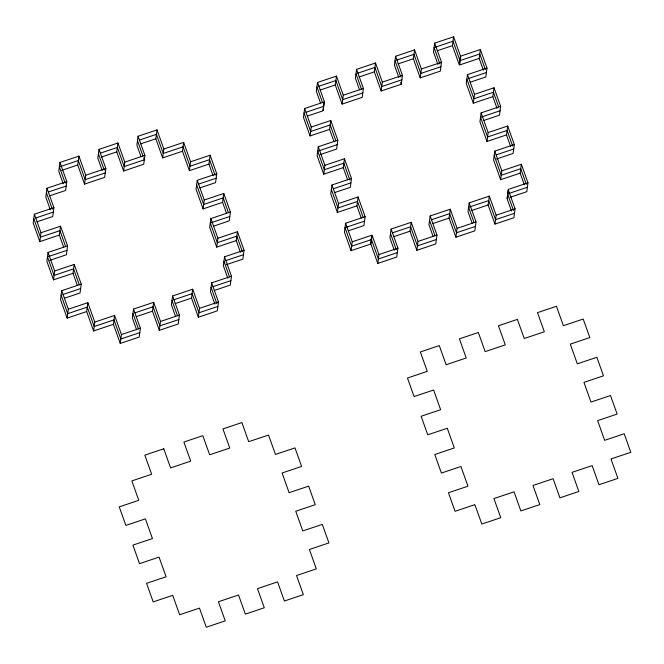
<?xml version="1.0" encoding="UTF-8"?>
<svg xmlns="http://www.w3.org/2000/svg" width="664" height="664" viewBox="0 0 664 664"><rect width="100%" height="100%" fill="white"/><g stroke="black" fill="none" stroke-linecap="round" stroke-linejoin="round"><path stroke-width="1" d="M163.842 149.018L183.662 142.362L182.475 151.243L162.655 157.891L163.842 149.018L157.011 129.895L138.07 136.253L144.901 155.376L143.714 164.249L123.604 171.005L124.79 162.124L117.96 143.001L99.019 149.358L105.85 168.482L104.663 177.354L84.552 184.111L85.739 175.23L78.908 156.106L59.967 162.464L66.798 181.587L46.978 188.236L53.908 207.641L34.387 214.198L33.2 223.079L39.823 241.621L59.353 235.073L60.532 226.192L41.01 232.74L39.823 241.621M46.978 188.236L45.791 197.117L50.298 209.733M60.532 226.192L67.57 245.887L48.04 252.436L46.862 261.317L53.485 279.868L73.007 273.311L74.194 264.43L54.672 270.987L53.485 279.868M53.908 207.641L52.73 216.522L37.109 221.768M59.967 162.464L58.781 171.345L63.221 183.77M66.798 181.587L65.611 190.46L49.568 195.847M84.552 184.111L77.721 164.987L78.908 156.106M67.57 245.887L66.383 254.768L49.792 260.338M74.194 264.43L81.232 284.126L61.702 290.683L60.515 299.564L67.147 318.106L86.669 311.557L87.855 302.676L68.326 309.225L67.147 318.106M99.019 149.358L97.832 158.239L102.273 170.665M81.232 284.126L80.045 293.007L64.425 298.252M123.604 171.005L116.773 151.882L117.96 143.001M94.786 322.082L114.606 315.433L113.419 324.314L93.599 330.962L94.786 322.082L87.855 302.676M138.07 136.253L136.892 145.134L140.984 156.604M237.438 231.703L236.251 240.584L216.73 247.132L217.916 238.251L237.438 231.703L244.061 250.253L224.54 256.802L231.47 276.207L211.65 282.864L218.481 301.979L217.294 310.86L198.353 317.218L199.54 308.337L192.709 289.222L172.598 295.97L179.429 315.093L178.242 323.966L159.302 330.323L160.489 321.442L153.658 302.327L133.547 309.075L140.378 328.199L139.191 337.071L120.25 343.429L121.437 334.548L114.606 315.433M162.655 157.891L155.832 138.776L157.011 129.895M133.547 309.075L132.36 317.956L136.46 329.427M159.302 330.323L152.471 311.2L153.658 302.327M172.598 295.97L171.412 304.851L175.512 316.321M190.593 161.775L210.123 155.218L208.936 164.099L189.406 170.648L190.593 161.775L183.662 142.362M210.123 155.218L216.746 173.769L197.216 180.317L196.038 189.198L203.068 208.894L222.598 202.337L223.776 193.456L204.255 200.013L203.068 208.894M198.353 317.218L191.522 298.094L192.709 289.222M216.746 173.769L215.559 182.642L199.939 187.887M223.776 193.456L230.408 212.007L210.878 218.564L209.691 227.437L216.73 247.132M211.65 282.864L210.463 291.745L214.904 304.17M230.408 212.007L229.221 220.888L213.601 226.133M224.54 256.802L223.353 265.683L227.86 278.299M231.47 276.207L230.283 285.088L214.24 290.475M244.061 250.253L242.875 259.126L226.283 264.695M307.349 116.084L322.97 110.838L324.156 101.957L304.627 108.514L303.448 117.387L310.071 135.937L329.593 129.389L330.78 120.508L311.258 127.056L310.071 135.937M453.612 36.777L452.433 45.658L459.256 64.773L460.442 55.9L453.612 36.777L434.671 43.135L441.502 62.25L440.315 71.131L420.204 77.887L421.391 69.006L414.56 49.883L395.619 56.241L402.45 75.364L401.263 84.237L381.153 90.993L382.339 82.112L375.509 62.989L356.568 69.346L363.399 88.47L362.212 97.342L342.101 104.099L343.288 95.218L336.457 76.094L317.517 82.452L316.33 91.333L320.43 102.804M330.78 120.508L337.818 140.204L318.288 146.752L317.101 155.633L323.733 174.175L343.255 167.627L344.442 158.746L324.912 165.303L323.733 174.175M323.161 110.448L324.347 101.575L317.517 82.452M342.101 104.099L335.27 84.975L336.457 76.094M337.818 140.204L336.631 149.076L320.031 154.646M344.442 158.746L351.472 178.442L331.95 184.999L330.763 193.871L337.387 212.422L356.917 205.865L358.095 196.992L338.574 203.541L337.387 212.422M356.568 69.346L355.381 78.227L359.481 89.698M351.472 178.442L350.293 187.323L334.673 192.56M358.095 196.992L365.134 216.68L345.604 223.237L344.425 232.118L351.048 250.66L370.57 244.111L371.757 235.23L352.235 241.787L351.048 250.66M381.153 90.993L374.322 71.87L375.509 62.989M365.134 216.68L363.947 225.561L348.326 230.806M395.619 56.241L394.441 65.122L398.873 77.547M377.799 263.417L378.986 254.536L372.155 235.421L370.968 244.302L377.799 263.417L396.74 257.059L397.927 248.187L391.096 229.063L411.207 222.316L418.038 241.43L416.851 250.311L435.791 243.954L436.978 235.081L430.147 215.958L450.258 209.21L457.089 228.325L455.902 237.206L474.843 230.848L476.03 221.967L469.199 202.852L489.31 196.104L496.141 215.219L494.954 224.1L513.894 217.742L515.081 208.861L508.25 189.746L507.064 198.627L511.504 211.052M420.204 77.887L413.373 58.764L414.56 49.883M391.096 229.063L389.909 237.944L394.35 250.369M434.671 43.135L433.492 52.016L437.925 64.441M416.851 250.311L410.02 231.196L411.207 222.316M430.147 215.958L428.961 224.839L433.061 236.309M480.362 49.534L479.184 58.415L459.654 64.964L460.841 56.083L480.362 49.534L486.994 68.077L467.464 74.634L466.277 83.515L473.316 103.21L492.837 96.653L494.024 87.772L474.494 94.329L473.316 103.21M455.902 237.206L449.071 218.082L450.258 209.21M486.994 68.077L485.807 76.958L470.187 82.203M494.024 87.772L500.648 106.323L481.126 112.872L479.939 121.753L486.969 141.449L506.499 134.9L507.686 126.019L488.156 132.568L486.969 141.449M469.199 202.852L468.012 211.733L472.112 223.204M500.648 106.323L499.461 115.204L483.84 120.441M507.686 126.019L514.309 144.561L494.78 151.118L493.601 159.999L500.631 179.687L520.161 173.138L521.34 164.257L501.818 170.814L500.631 179.687M494.954 224.1L488.123 204.977L489.31 196.104M514.309 144.561L513.123 153.442L496.523 159.011M507.254 198.237L508.441 189.356L527.971 182.808L521.34 164.257M527.971 182.808L526.784 191.688L510.184 197.258M100.322 153.16L117.37 147.441L124.201 166.564L144.312 159.808L143.623 157.899M139.374 140.054L156.422 134.335L163.253 153.459L183.073 146.802L190.004 166.207L209.525 159.659L215.103 175.279M61.627 170.391L77.721 164.987M101.625 156.97L116.773 151.882M140.677 143.856L155.832 138.776M318.82 86.254L335.868 80.535L342.699 99.658L362.81 92.91M357.871 73.148L374.919 67.429L381.75 86.552L401.861 79.796M396.923 60.042L413.971 54.324L420.802 73.447L440.913 66.69M320.123 90.063L335.27 84.975M359.174 76.958L374.322 71.87M398.226 63.844L413.373 58.764M437.277 50.738L452.433 45.658M85.739 175.23L105.85 168.482M124.79 162.124L144.901 155.376M48.273 192.045L66.209 186.028M105.261 172.914L85.15 179.67L78.319 160.547L59.378 166.905L65.18 183.156M343.288 95.218L363.399 88.47M382.339 82.112L402.45 75.364M421.391 69.006L441.502 62.25M305.988 112.299L323.567 106.398M460.243 60.524L479.773 53.975L485.351 69.587M35.748 217.983L53.319 212.082M468.825 78.418L486.397 72.517M198.577 184.102L216.149 178.209M337.221 144.636L317.699 151.193L324.322 169.743L343.844 163.186L349.878 180.068M66.981 250.328L47.451 256.877L54.075 275.427L73.604 268.87L79.298 284.814M500.058 110.763L480.529 117.312L487.567 137.008L507.089 130.459L512.666 146.072M229.81 216.447L210.289 223.004L217.319 242.692L236.849 236.143L242.426 251.764M333.311 188.775L350.882 182.882M63.063 294.467L80.635 288.566M496.141 154.903L513.72 149.002M225.901 260.587L243.472 254.686M364.544 221.12L345.014 227.677L351.638 246.219L371.168 239.671M134.867 312.868L153.069 306.768L159.891 325.883L178.832 319.525M173.918 299.763L192.12 293.654L198.951 312.777L217.883 306.419M212.945 286.665L230.873 280.648M136.195 316.67L152.471 311.2M175.246 303.564L191.522 298.094M508.823 193.473L527.374 187.248M392.416 232.857L410.618 226.756L417.44 245.871L436.381 239.513M431.467 219.751L449.669 213.65L456.492 232.765L475.432 226.407M393.744 236.658L410.02 231.196M432.795 223.552L449.071 218.082M471.847 210.446L488.123 204.977M121.437 334.548L140.378 328.199M160.489 321.442L179.429 315.093M199.54 308.337L218.481 301.979M139.78 332.639L120.84 338.989L114.009 319.874L94.197 326.522L87.258 307.117L67.736 313.665L61.113 295.123M378.986 254.536L397.927 248.187M418.038 241.43L436.978 235.081M457.089 228.325L476.03 221.967M496.141 215.219L515.081 208.861M397.329 252.627L378.389 258.977L371.558 239.862M514.492 213.302L495.551 219.659L488.721 200.536L468.61 207.292L474.071 222.589M426.985 371.466L407.464 378.023L414.087 396.566L433.617 390.017L440.647 409.713L421.125 416.262L427.749 434.812L447.27 428.255L454.309 447.951L434.779 454.508L441.402 473.05L460.932 466.501L467.962 486.197L448.441 492.746L455.064 511.297L474.594 504.74M563.67 325.601L583.199 319.044L589.823 337.594L570.293 344.143L577.331 363.839L596.853 357.282L603.485 375.832L583.955 382.389L590.993 402.077L610.515 395.528L617.138 414.079L597.617 420.627L604.647 440.323L624.177 433.766L630.8 452.317L611.27 458.874M498.664 106.854L493.435 92.213L473.905 98.77L466.875 79.074M526.328 184.318L520.75 168.697L501.22 175.255L494.19 155.559M479.184 58.415L483.367 70.127M492.837 96.653L497.021 108.365M506.499 134.9L510.682 146.611M520.161 173.138L524.344 184.849M563.279 325.41L556.449 306.287L537.508 312.644L544.339 331.768L524.228 338.515L517.397 319.392L498.456 325.75L505.287 344.873L485.168 351.621L478.346 332.498L459.405 338.856L466.228 357.979L446.117 364.727L439.286 345.604L420.353 351.962L427.176 371.085M611.087 459.256L617.91 478.379L598.969 484.737L592.147 465.613L572.028 472.361L578.859 491.484L559.918 497.842L553.087 478.719L532.976 485.467L539.807 504.59L520.866 510.948L514.036 491.825L493.925 498.573L500.756 517.696L481.815 524.054L474.984 504.93M467.464 74.634L474.494 94.329M481.126 112.872L488.156 132.568M494.78 151.118L501.818 170.814M459.853 60.341L453.022 41.218L434.082 47.576L439.883 63.827M507.661 194.187L513.463 210.438M395.03 60.681L400.832 76.933M400.583 82.328L401.263 84.237M429.55 220.398L435.02 235.695M355.979 73.787L361.44 89.084M390.498 233.504L396.308 249.755M316.927 86.893L322.389 102.19M335.884 140.884L330.191 124.948L310.661 131.497L304.037 112.955M363.2 217.369L357.506 201.424L337.984 207.981L331.353 189.431M329.593 129.389L333.95 141.573M343.255 167.627L347.612 179.82M356.917 205.865L361.266 218.058M304.627 108.514L311.258 127.056M318.288 146.752L324.912 165.303M331.95 184.999L338.574 203.541M345.604 223.237L352.235 241.787M228.416 212.546L223.187 197.897L203.657 204.454L196.627 184.758M208.936 164.099L213.119 175.811M222.598 202.337L226.432 213.078M236.251 240.584L240.434 252.295M197.216 180.317L204.255 200.013M210.878 218.564L217.916 238.251M223.942 261.243L229.487 276.772M182.475 151.243L189.406 170.648M211.061 287.304L216.862 303.556M137.481 140.693L142.943 155.99M172.009 300.41L177.471 315.707M98.43 153.799L104.231 170.05M132.949 313.516L138.419 328.813M113.419 324.314L120.25 343.429M46.389 192.676L52.282 209.168M65.636 246.576L59.943 230.632L40.421 237.181L33.789 218.639M59.353 235.073L63.702 247.265M73.007 273.311L77.364 285.503M86.669 311.557L93.599 330.962M34.387 214.198L41.01 232.74M48.04 252.436L54.672 270.987M61.702 290.683L68.326 309.225M163.776 448.781L144.835 455.139L151.666 474.254L131.845 480.91L138.776 500.316L119.246 506.873L125.878 525.415L145.399 518.866L152.438 538.554L132.908 545.111L139.531 563.661L159.061 557.104L166.091 576.8L146.57 583.349L153.193 601.899L172.715 595.342L179.653 614.756L199.466 608.099L206.297 627.223L225.237 620.865L218.406 601.75L238.525 594.994L245.348 614.117L264.289 607.759L257.466 588.636L277.577 581.888L284.408 601.011L303.348 594.654L296.517 575.53L316.338 568.882L309.399 549.477L328.929 542.92L322.306 524.377L302.776 530.926L295.746 511.23L315.267 504.681L308.644 486.131L289.114 492.688L282.084 472.992L301.605 466.435L294.982 447.893L275.46 454.442L268.53 435.036L248.709 441.684L241.879 422.57L222.938 428.919L229.769 448.042L209.658 454.79L202.827 435.675L183.887 442.033L190.717 461.148L170.607 467.896L163.776 448.781"/></g></svg>
